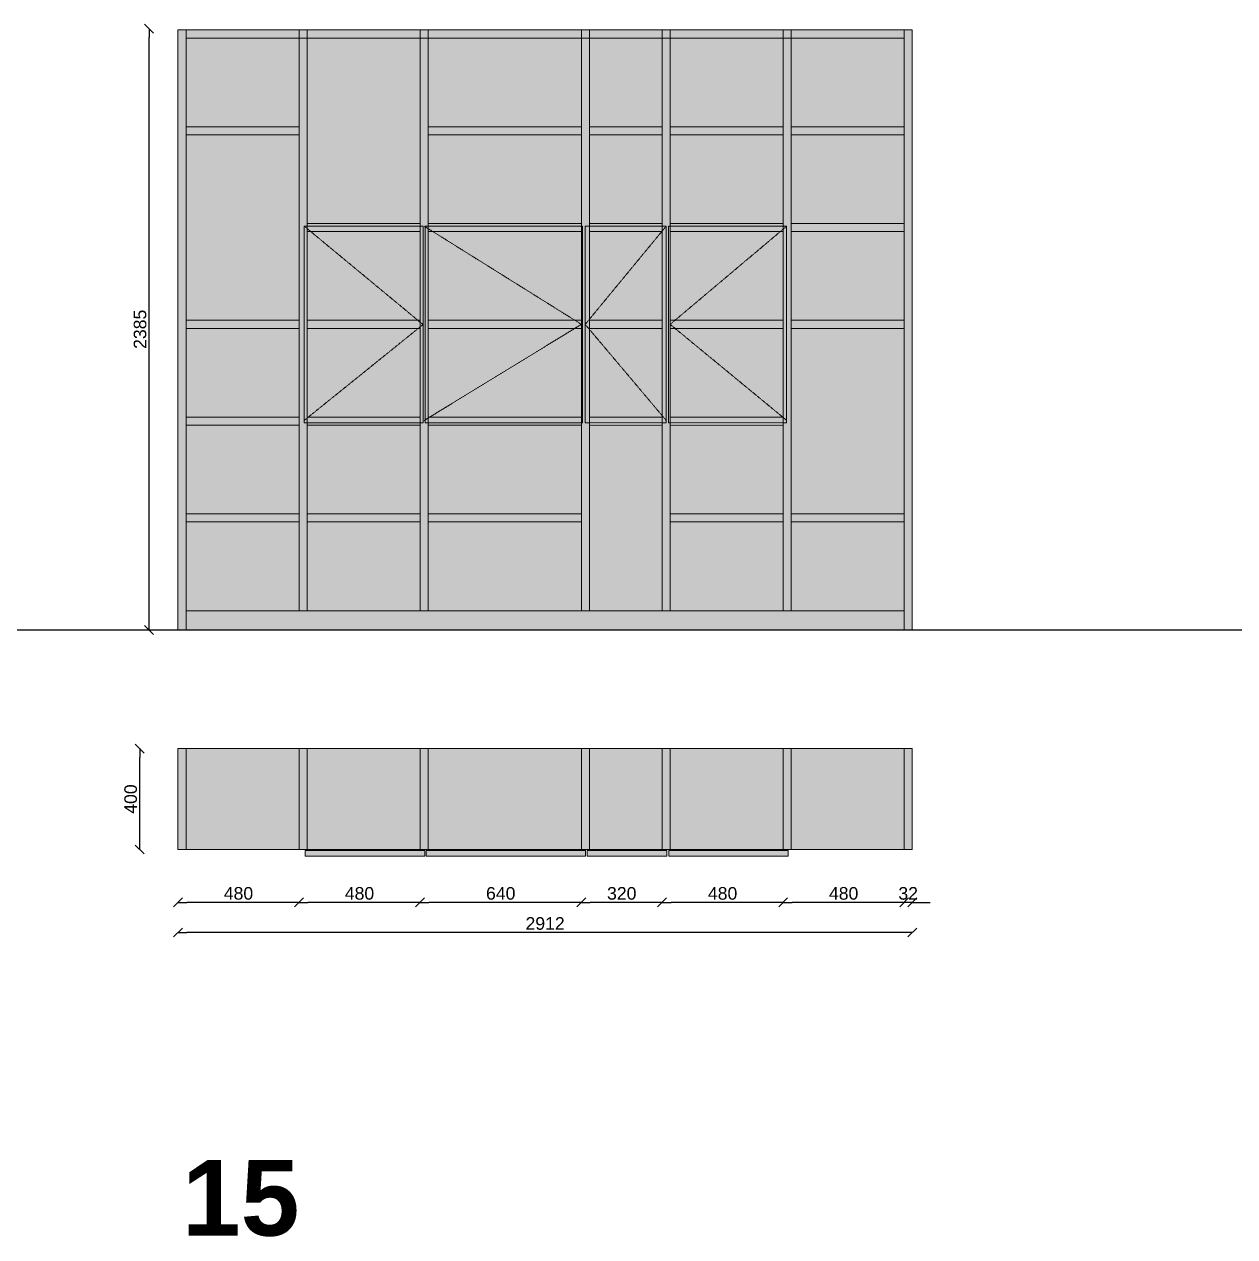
# Model space of a CAD drawing. Header units: inches. Extents: x -2150 to 187520, y -61540 to -22885.
# Drawn here: x 125914 to 130715, y -41504 to -36694 of the extents above; entities that cross this region are included whole.
import ezdxf

# ---------------------------------------------------------------- set-up
doc = ezdxf.new("R2010")
doc.units = ezdxf.units.IN
doc.header["$MEASUREMENT"] = 0
doc.linetypes.add('ISO-02 Linea a tratti', pattern=[3.81, 3.048, -0.762])
doc.layers.add('Linee arredi', color=3, linetype='Continuous', lineweight=20)
doc.layers.add('Quote', color=5, linetype='Continuous')
doc.styles.add('Arial', font='Arial.ttf')
doc.styles.add('Arial (bold)', font='Arial Bold.ttf')
doc.dimstyles.new('M&C_quote arredo', dxfattribs={"dimtxt": 50, "dimasz": 35.34668, "dimexe": 0, "dimexo": 0, "dimgap": 10, "dimtad": 1, "dimdec": 0, "dimtxsty": 'Arial', "dimblk": 'VW_SLASH', "dimcen": 0, "dimse1": 1, "dimse2": 1, "dimazin": 0, "dimtfac": 1, "dimtdec": 0, "dimtix": 1, "dimtmove": 0, "dimatfit": 0, "dimldrblk": 'VW_SLASH', "dimfxl": 0, "dimfxlon": 1, "dimfrac": 2, "dimtolj": 1, "dimarcsym": 0})

# ---------------------------------------------------------------- blocks, each defined once
blk = doc.blocks.new('VW_SLASH')
at = {"color": 0, "linetype": 'ByBlock', "lineweight": -2, "transparency": 16777216}
blk.add_line((0, 0), (-1, 0), dxfattribs=at)
at = {"color": 0, "linetype": 'Continuous', "lineweight": -2, "transparency": 16777216, "flags": 128}
blk.add_lwpolyline([(0.5, 0.5), (-0.5, -0.5)], dxfattribs=at)
blk = doc.blocks.new('*D502')
at = {"layer": 'Defpoints', "color": 0, "transparency": 16777216}
for p in [(127003.8, -39967.7), (126523.8, -40016.7), (126523.8, -40177.7)]:
    blk.add_point(p, dxfattribs=at)
at = {"layer": 'Quote', "color": 0, "lineweight": -2, "transparency": 16777216}
blk.add_line((126968.5, -40177.7), (126559.2, -40177.7), dxfattribs=at)
at = {"layer": 'Quote', "color": 0, "lineweight": -2, "transparency": 16777216, "xscale": 35.3466796875, "yscale": 35.3466796875, "zscale": 35.3466796875, "rotation": 180}
blk.add_blockref('VW_SLASH', (126523.8, -40177.7), dxfattribs=at)
at = {"layer": 'Quote', "color": 0, "lineweight": -2, "transparency": 16777216, "xscale": 35.3466796875, "yscale": 35.3466796875, "zscale": 35.3466796875}
blk.add_blockref('VW_SLASH', (127003.8, -40177.7), dxfattribs=at)
at = {"layer": 'Quote', "color": 0, "transparency": 16777216, "insert": (126763.8, -40142.2), "char_height": 50, "attachment_point": 5, "style": 'Arial'}
blk.add_mtext('\\A1;480', dxfattribs=at)
blk = doc.blocks.new('*D503')
at = {"layer": 'Defpoints', "color": 0, "transparency": 16777216}
for p in [(127003.8, -39967.7), (127483.8, -39967.7), (127003.8, -40177.7)]:
    blk.add_point(p, dxfattribs=at)
at = {"layer": 'Quote', "color": 0, "lineweight": -2, "transparency": 16777216}
blk.add_line((127448.5, -40177.7), (127039.2, -40177.7), dxfattribs=at)
at = {"layer": 'Quote', "color": 0, "lineweight": -2, "transparency": 16777216, "xscale": 35.3466796875, "yscale": 35.3466796875, "zscale": 35.3466796875, "rotation": 180}
blk.add_blockref('VW_SLASH', (127003.8, -40177.7), dxfattribs=at)
at = {"layer": 'Quote', "color": 0, "lineweight": -2, "transparency": 16777216, "xscale": 35.3466796875, "yscale": 35.3466796875, "zscale": 35.3466796875}
blk.add_blockref('VW_SLASH', (127483.8, -40177.7), dxfattribs=at)
at = {"layer": 'Quote', "color": 0, "transparency": 16777216, "insert": (127243.8, -40142.2), "char_height": 50, "attachment_point": 5, "style": 'Arial'}
blk.add_mtext('\\A1;480', dxfattribs=at)
blk = doc.blocks.new('*D504')
at = {"layer": 'Defpoints', "color": 0, "transparency": 16777216}
for p in [(127483.8, -39967.7), (128123.8, -39967.7), (127483.8, -40177.7)]:
    blk.add_point(p, dxfattribs=at)
at = {"layer": 'Quote', "color": 0, "lineweight": -2, "transparency": 16777216}
blk.add_line((128088.5, -40177.7), (127519.2, -40177.7), dxfattribs=at)
at = {"layer": 'Quote', "color": 0, "lineweight": -2, "transparency": 16777216, "xscale": 35.3466796875, "yscale": 35.3466796875, "zscale": 35.3466796875, "rotation": 180}
blk.add_blockref('VW_SLASH', (127483.8, -40177.7), dxfattribs=at)
at = {"layer": 'Quote', "color": 0, "lineweight": -2, "transparency": 16777216, "xscale": 35.3466796875, "yscale": 35.3466796875, "zscale": 35.3466796875}
blk.add_blockref('VW_SLASH', (128123.8, -40177.7), dxfattribs=at)
at = {"layer": 'Quote', "color": 0, "transparency": 16777216, "insert": (127803.8, -40142.2), "char_height": 50, "attachment_point": 5, "style": 'Arial'}
blk.add_mtext('\\A1;640', dxfattribs=at)
blk = doc.blocks.new('*D505')
at = {"layer": 'Defpoints', "color": 0, "transparency": 16777216}
for p in [(128123.8, -39967.7), (128443.8, -39967.7), (128123.8, -40177.7)]:
    blk.add_point(p, dxfattribs=at)
at = {"layer": 'Quote', "color": 0, "lineweight": -2, "transparency": 16777216}
blk.add_line((128408.5, -40177.7), (128159.2, -40177.7), dxfattribs=at)
at = {"layer": 'Quote', "color": 0, "lineweight": -2, "transparency": 16777216, "xscale": 35.3466796875, "yscale": 35.3466796875, "zscale": 35.3466796875, "rotation": 180}
blk.add_blockref('VW_SLASH', (128123.8, -40177.7), dxfattribs=at)
at = {"layer": 'Quote', "color": 0, "lineweight": -2, "transparency": 16777216, "xscale": 35.3466796875, "yscale": 35.3466796875, "zscale": 35.3466796875}
blk.add_blockref('VW_SLASH', (128443.8, -40177.7), dxfattribs=at)
at = {"layer": 'Quote', "color": 0, "transparency": 16777216, "insert": (128283.8, -40142.2), "char_height": 50, "attachment_point": 5, "style": 'Arial'}
blk.add_mtext('\\A1;320', dxfattribs=at)
blk = doc.blocks.new('*D506')
at = {"layer": 'Defpoints', "color": 0, "transparency": 16777216}
for p in [(128443.8, -39967.7), (128923.8, -39967.7), (128443.8, -40177.7)]:
    blk.add_point(p, dxfattribs=at)
at = {"layer": 'Quote', "color": 0, "lineweight": -2, "transparency": 16777216}
blk.add_line((128888.5, -40177.7), (128479.2, -40177.7), dxfattribs=at)
at = {"layer": 'Quote', "color": 0, "lineweight": -2, "transparency": 16777216, "xscale": 35.3466796875, "yscale": 35.3466796875, "zscale": 35.3466796875, "rotation": 180}
blk.add_blockref('VW_SLASH', (128443.8, -40177.7), dxfattribs=at)
at = {"layer": 'Quote', "color": 0, "lineweight": -2, "transparency": 16777216, "xscale": 35.3466796875, "yscale": 35.3466796875, "zscale": 35.3466796875}
blk.add_blockref('VW_SLASH', (128923.8, -40177.7), dxfattribs=at)
at = {"layer": 'Quote', "color": 0, "transparency": 16777216, "insert": (128683.8, -40142.2), "char_height": 50, "attachment_point": 5, "style": 'Arial'}
blk.add_mtext('\\A1;480', dxfattribs=at)
blk = doc.blocks.new('*D507')
at = {"layer": 'Defpoints', "color": 0, "transparency": 16777216}
for p in [(128923.8, -39967.7), (129403.8, -39940.7), (128923.8, -40177.7)]:
    blk.add_point(p, dxfattribs=at)
at = {"layer": 'Quote', "color": 0, "lineweight": -2, "transparency": 16777216}
blk.add_line((129368.5, -40177.7), (128959.2, -40177.7), dxfattribs=at)
at = {"layer": 'Quote', "color": 0, "lineweight": -2, "transparency": 16777216, "xscale": 35.3466796875, "yscale": 35.3466796875, "zscale": 35.3466796875, "rotation": 180}
blk.add_blockref('VW_SLASH', (128923.8, -40177.7), dxfattribs=at)
at = {"layer": 'Quote', "color": 0, "lineweight": -2, "transparency": 16777216, "xscale": 35.3466796875, "yscale": 35.3466796875, "zscale": 35.3466796875}
blk.add_blockref('VW_SLASH', (129403.8, -40177.7), dxfattribs=at)
at = {"layer": 'Quote', "color": 0, "transparency": 16777216, "insert": (129163.8, -40142.2), "char_height": 50, "attachment_point": 5, "style": 'Arial'}
blk.add_mtext('\\A1;480', dxfattribs=at)
blk = doc.blocks.new('*D508')
at = {"layer": 'Defpoints', "color": 0, "transparency": 16777216}
for p in [(129403.8, -39940.7), (129435.8, -40016.7), (129403.8, -40177.7)]:
    blk.add_point(p, dxfattribs=at)
at = {"layer": 'Quote', "color": 0, "lineweight": -2, "transparency": 16777216}
for p, q in [((129368.5, -40177.7), (129333.2, -40177.7)), ((129435.8, -40177.7), (129403.8, -40177.7)), ((129471.2, -40177.7), (129506.5, -40177.7))]:
    blk.add_line(p, q, dxfattribs=at)
at = {"layer": 'Quote', "color": 0, "lineweight": -2, "transparency": 16777216, "xscale": 35.3466796875, "yscale": 35.3466796875, "zscale": 35.3466796875}
blk.add_blockref('VW_SLASH', (129403.8, -40177.7), dxfattribs=at)
at = {"layer": 'Quote', "color": 0, "lineweight": -2, "transparency": 16777216, "xscale": 35.3466796875, "yscale": 35.3466796875, "zscale": 35.3466796875, "rotation": 180}
blk.add_blockref('VW_SLASH', (129435.8, -40177.7), dxfattribs=at)
at = {"layer": 'Quote', "color": 0, "transparency": 16777216, "insert": (129419.8, -40142.2), "char_height": 50, "attachment_point": 5, "style": 'Arial'}
blk.add_mtext('\\A1;32', dxfattribs=at)
blk = doc.blocks.new('*D509')
at = {"layer": 'Defpoints', "color": 0, "transparency": 16777216}
for p in [(126409.1, -36711.7), (126561, -36711.7), (126561, -39096.7)]:
    blk.add_point(p, dxfattribs=at)
at = {"layer": 'Quote', "color": 0, "lineweight": -2, "transparency": 16777216}
blk.add_line((126409.1, -39061.4), (126409.1, -36747.1), dxfattribs=at)
at = {"layer": 'Quote', "color": 0, "lineweight": -2, "transparency": 16777216, "xscale": 35.3466796875, "yscale": 35.3466796875, "zscale": 35.3466796875}
for p, rotation in [((126409.1, -36711.7), 90), ((126409.1, -39096.7), 270)]:
    blk.add_blockref('VW_SLASH', p, dxfattribs=dict(at, rotation=rotation))
at = {"layer": 'Quote', "color": 0, "transparency": 16777216, "insert": (126373.6, -37904.2), "char_height": 50, "attachment_point": 5, "rotation": 90, "style": 'Arial'}
blk.add_mtext('\\A1;2385', dxfattribs=at)
blk = doc.blocks.new('*D510')
at = {"layer": 'Defpoints', "color": 0, "transparency": 16777216}
for p in [(126523.8, -40007.5), (129435.8, -40016.7), (126523.8, -40297.2)]:
    blk.add_point(p, dxfattribs=at)
at = {"layer": 'Quote', "color": 0, "lineweight": -2, "transparency": 16777216}
blk.add_line((129400.5, -40297.2), (126559.2, -40297.2), dxfattribs=at)
at = {"layer": 'Quote', "color": 0, "lineweight": -2, "transparency": 16777216, "xscale": 35.3466796875, "yscale": 35.3466796875, "zscale": 35.3466796875, "rotation": 180}
blk.add_blockref('VW_SLASH', (126523.8, -40297.2), dxfattribs=at)
at = {"layer": 'Quote', "color": 0, "lineweight": -2, "transparency": 16777216, "xscale": 35.3466796875, "yscale": 35.3466796875, "zscale": 35.3466796875}
blk.add_blockref('VW_SLASH', (129435.8, -40297.2), dxfattribs=at)
at = {"layer": 'Quote', "color": 0, "transparency": 16777216, "insert": (127979.8, -40261.6), "char_height": 50, "attachment_point": 5, "style": 'Arial'}
blk.add_mtext('\\A1;2912', dxfattribs=at)
blk = doc.blocks.new('*D524')
at = {"layer": 'Defpoints', "color": 0, "transparency": 16777216}
for p in [(126371.9, -39567.7), (126523.8, -39567.7), (126523.8, -39967.7)]:
    blk.add_point(p, dxfattribs=at)
at = {"layer": 'Quote', "color": 0, "lineweight": -2, "transparency": 16777216}
blk.add_line((126371.9, -39932.4), (126371.9, -39603.1), dxfattribs=at)
at = {"layer": 'Quote', "color": 0, "lineweight": -2, "transparency": 16777216, "xscale": 35.3466796875, "yscale": 35.3466796875, "zscale": 35.3466796875}
for p, rotation in [((126371.9, -39567.7), 90), ((126371.9, -39967.7), 270)]:
    blk.add_blockref('VW_SLASH', p, dxfattribs=dict(at, rotation=rotation))
at = {"layer": 'Quote', "color": 0, "transparency": 16777216, "insert": (126336.4, -39767.7), "char_height": 50, "attachment_point": 5, "rotation": 90, "style": 'Arial'}
blk.add_mtext('\\A1;400', dxfattribs=at)

msp = doc.modelspace()

# ---------------------------------------------------------------- hatches: boundary and pattern name
at = {"layer": 'Linee arredi'}
h = msp.add_hatch(color=7, dxfattribs=at)
h.dxf.hatch_style = 1
h.paths.add_polyline_path([(126523.8, -36716.7), (126555.8, -36716.7), (126555.8, -39096.7), (126523.8, -39096.7)])
h = msp.add_hatch(color=7, dxfattribs=at)
h.dxf.hatch_style = 1
h.paths.add_polyline_path([(126555.8, -36748.7), (126555.8, -36716.7), (129403.8, -36716.7), (129403.8, -36748.7)])
h = msp.add_hatch(color=7, dxfattribs=at)
h.dxf.hatch_style = 1
h.paths.add_polyline_path([(127003.8, -36716.7), (127035.8, -36716.7), (127035.8, -39020.7), (127003.8, -39020.7)])
h = msp.add_hatch(color=7, dxfattribs=at)
h.dxf.hatch_style = 1
h.paths.add_polyline_path([(127483.8, -36716.7), (127515.8, -36716.7), (127515.8, -39020.7), (127483.8, -39020.7)])
h = msp.add_hatch(color=7, dxfattribs=at)
h.dxf.hatch_style = 1
h.paths.add_polyline_path([(128123.8, -36716.7), (128155.8, -36716.7), (128155.8, -39020.7), (128123.8, -39020.7)])
h = msp.add_hatch(color=7, dxfattribs=at)
h.dxf.hatch_style = 1
h.paths.add_polyline_path([(128443.8, -36716.7), (128475.8, -36716.7), (128475.8, -39020.7), (128443.8, -39020.7)])
h = msp.add_hatch(color=7, dxfattribs=at)
h.dxf.hatch_style = 1
h.paths.add_polyline_path([(128923.8, -36716.7), (128955.8, -36716.7), (128955.8, -39020.7), (128923.8, -39020.7)])
h = msp.add_hatch(color=7, dxfattribs=at)
h.dxf.hatch_style = 1
h.paths.add_polyline_path([(129403.8, -36716.7), (129435.8, -36716.7), (129435.8, -39096.7), (129403.8, -39096.7)])
h = msp.add_hatch(color=254, dxfattribs=at)
h.dxf.hatch_style = 1
h.paths.add_polyline_path([(127003.8, -36748.7), (126555.8, -36748.7), (126555.8, -37100.7), (127003.8, -37100.7)])
h.paths.add_polyline_path([(127003.8, -37132.7), (126555.8, -37132.7), (126555.8, -37868.6), (127003.8, -37868.6)])
h.paths.add_polyline_path([(127003.8, -37900.6), (126555.8, -37900.6), (126555.8, -38252.5), (127003.8, -38252.5)])
h.paths.add_polyline_path([(127003.8, -38284.5), (126555.8, -38284.5), (126555.8, -38636.5), (127003.8, -38636.5)])
h.paths.add_polyline_path([(127003.8, -38668.5), (126555.8, -38668.5), (126555.8, -39020.7), (127003.8, -39020.7)])
h = msp.add_hatch(color=254, dxfattribs=at)
h.dxf.hatch_style = 1
h.paths.add_polyline_path([(127483.8, -38668.5), (127035.8, -38668.5), (127035.8, -39020.7), (127483.8, -39020.7)])
h.paths.add_polyline_path([(127483.8, -38284.5), (127035.8, -38284.5), (127035.8, -38636.5), (127483.8, -38636.5)])
h.paths.add_polyline_path([(127483.8, -36748.7), (127035.8, -36748.7), (127035.8, -37484.6), (127483.8, -37484.6)])
h = msp.add_hatch(color=254, dxfattribs=at)
h.dxf.hatch_style = 1
h.paths.add_polyline_path([(128123.8, -36748.7), (127515.8, -36748.7), (127515.8, -37100.7), (128123.8, -37100.7)])
h.paths.add_polyline_path([(128123.8, -37132.7), (127515.8, -37132.7), (127515.8, -37484.6), (128123.8, -37484.6)])
h.paths.add_polyline_path([(128123.8, -38284.5), (127515.8, -38284.5), (127515.8, -38636.5), (128123.8, -38636.5)])
h.paths.add_polyline_path([(128123.8, -38668.5), (127515.8, -38668.5), (127515.8, -39020.7), (128123.8, -39020.7)])
h = msp.add_hatch(color=254, dxfattribs=at)
h.dxf.hatch_style = 1
h.paths.add_polyline_path([(128443.8, -38284.5), (128155.8, -38284.5), (128155.8, -39020.7), (128443.8, -39020.7)])
h.paths.add_polyline_path([(128443.8, -37132.7), (128155.8, -37132.7), (128155.8, -37484.6), (128443.8, -37484.6)])
h.paths.add_polyline_path([(128443.8, -36748.7), (128155.8, -36748.7), (128155.8, -37100.7), (128443.8, -37100.7)])
h = msp.add_hatch(color=254, dxfattribs=at)
h.dxf.hatch_style = 1
h.paths.add_polyline_path([(128923.8, -36748.7), (128475.8, -36748.7), (128475.8, -37100.7), (128923.8, -37100.7)])
h.paths.add_polyline_path([(128923.8, -37132.7), (128475.8, -37132.7), (128475.8, -37484.6), (128923.8, -37484.6)])
h.paths.add_polyline_path([(128923.8, -38284.5), (128475.8, -38284.5), (128475.8, -38636.5), (128923.8, -38636.5)])
h.paths.add_polyline_path([(128923.8, -38668.5), (128475.8, -38668.5), (128475.8, -39020.7), (128923.8, -39020.7)])
h = msp.add_hatch(color=254, dxfattribs=at)
h.dxf.hatch_style = 1
h.paths.add_polyline_path([(129403.8, -38668.5), (128955.8, -38668.5), (128955.8, -39020.7), (129403.8, -39020.7)])
h.paths.add_polyline_path([(129403.8, -37900.6), (128955.8, -37900.6), (128955.8, -38636.5), (129403.8, -38636.5)])
h.paths.add_polyline_path([(129403.8, -37516.6), (128955.8, -37516.6), (128955.8, -37868.6), (129403.8, -37868.6)])
h.paths.add_polyline_path([(129403.8, -37132.7), (128955.8, -37132.7), (128955.8, -37484.6), (129403.8, -37484.6)])
h.paths.add_polyline_path([(129403.8, -36748.7), (128955.8, -36748.7), (128955.8, -37100.7), (129403.8, -37100.7)])
h = msp.add_hatch(color=7, dxfattribs=at)
h.dxf.hatch_style = 1
h.paths.add_polyline_path([(126555.8, -37132.7), (126555.8, -37100.7), (127003.8, -37100.7), (127003.8, -37132.7)])
h = msp.add_hatch(color=7, dxfattribs=at)
h.dxf.hatch_style = 1
h.paths.add_polyline_path([(127515.8, -37132.7), (127515.8, -37100.7), (128123.8, -37100.7), (128123.8, -37132.7)])
h = msp.add_hatch(color=7, dxfattribs=at)
h.dxf.hatch_style = 1
h.paths.add_polyline_path([(128155.8, -37132.7), (128155.8, -37100.7), (128443.8, -37100.7), (128443.8, -37132.7)])
h = msp.add_hatch(color=7, dxfattribs=at)
h.dxf.hatch_style = 1
h.paths.add_polyline_path([(128475.8, -37132.7), (128475.8, -37100.7), (128923.8, -37100.7), (128923.8, -37132.7)])
h = msp.add_hatch(color=7, dxfattribs=at)
h.dxf.hatch_style = 1
h.paths.add_polyline_path([(128955.8, -37132.7), (128955.8, -37100.7), (129403.8, -37100.7), (129403.8, -37132.7)])
h = msp.add_hatch(color=252, dxfattribs=at)
h.dxf.hatch_style = 1
h.paths.add_polyline_path([(127024.8, -37495.4), (127495.8, -37495.4), (127495.8, -38275.4), (127024.8, -38275.4)])
h = msp.add_hatch(color=7, dxfattribs=at)
h.dxf.hatch_style = 1
h.paths.add_polyline_path([(127035.8, -37516.6), (127035.8, -37484.6), (127483.8, -37484.6), (127483.8, -37516.6)])
h = msp.add_hatch(color=252, dxfattribs=at)
h.dxf.hatch_style = 1
h.paths.add_polyline_path([(127504.8, -37495.4), (128127.8, -37495.4), (128127.8, -38275.4), (127504.8, -38275.4)])
h = msp.add_hatch(color=7, dxfattribs=at)
h.dxf.hatch_style = 1
h.paths.add_polyline_path([(127515.8, -37516.6), (127515.8, -37484.6), (128123.8, -37484.6), (128123.8, -37516.6)])
h = msp.add_hatch(color=252, dxfattribs=at)
h.dxf.hatch_style = 1
h.paths.add_polyline_path([(128138.8, -37495.4), (128459.8, -37495.4), (128459.8, -38275.4), (128138.8, -38275.4)])
h = msp.add_hatch(color=7, dxfattribs=at)
h.dxf.hatch_style = 1
h.paths.add_polyline_path([(128155.8, -37516.6), (128155.8, -37484.6), (128443.8, -37484.6), (128443.8, -37516.6)])
h = msp.add_hatch(color=252, dxfattribs=at)
h.dxf.hatch_style = 1
h.paths.add_polyline_path([(128468.8, -37495.4), (128937.8, -37495.4), (128937.8, -38275.4), (128468.8, -38275.4)])
h = msp.add_hatch(color=7, dxfattribs=at)
h.dxf.hatch_style = 1
h.paths.add_polyline_path([(128475.8, -37516.6), (128475.8, -37484.6), (128923.8, -37484.6), (128923.8, -37516.6)])
h = msp.add_hatch(color=7, dxfattribs=at)
h.dxf.hatch_style = 1
h.paths.add_polyline_path([(128955.8, -37516.6), (128955.8, -37484.6), (129403.8, -37484.6), (129403.8, -37516.6)])
h = msp.add_hatch(color=7, dxfattribs=at)
h.dxf.hatch_style = 1
h.paths.add_polyline_path([(126555.8, -37900.6), (126555.8, -37868.6), (127003.8, -37868.6), (127003.8, -37900.6)])
h = msp.add_hatch(color=7, dxfattribs=at)
h.dxf.hatch_style = 1
h.paths.add_polyline_path([(128955.8, -37900.6), (128955.8, -37868.6), (129403.8, -37868.6), (129403.8, -37900.6)])
h = msp.add_hatch(color=7, dxfattribs=at)
h.dxf.hatch_style = 1
h.paths.add_polyline_path([(126555.8, -38284.5), (126555.8, -38252.5), (127003.8, -38252.5), (127003.8, -38284.5)])
h = msp.add_hatch(color=7, dxfattribs=at)
h.dxf.hatch_style = 1
h.paths.add_polyline_path([(127035.8, -38284.5), (127035.8, -38252.5), (127483.8, -38252.5), (127483.8, -38284.5)])
h = msp.add_hatch(color=7, dxfattribs=at)
h.dxf.hatch_style = 1
h.paths.add_polyline_path([(127515.8, -38284.5), (127515.8, -38252.5), (128123.8, -38252.5), (128123.8, -38284.5)])
h = msp.add_hatch(color=7, dxfattribs=at)
h.dxf.hatch_style = 1
h.paths.add_polyline_path([(126555.8, -38668.5), (126555.8, -38636.5), (127003.8, -38636.5), (127003.8, -38668.5)])
h = msp.add_hatch(color=7, dxfattribs=at)
h.dxf.hatch_style = 1
h.paths.add_polyline_path([(127035.8, -38668.5), (127035.8, -38636.5), (127483.8, -38636.5), (127483.8, -38668.5)])
h = msp.add_hatch(color=7, dxfattribs=at)
h.dxf.hatch_style = 1
h.paths.add_polyline_path([(127515.8, -38668.5), (127515.8, -38636.5), (128123.8, -38636.5), (128123.8, -38668.5)])
h = msp.add_hatch(color=7, dxfattribs=at)
h.dxf.hatch_style = 1
h.paths.add_polyline_path([(128475.8, -38668.5), (128475.8, -38636.5), (128923.8, -38636.5), (128923.8, -38668.5)])
h = msp.add_hatch(color=7, dxfattribs=at)
h.dxf.hatch_style = 1
h.paths.add_polyline_path([(128955.8, -38668.5), (128955.8, -38636.5), (129403.8, -38636.5), (129403.8, -38668.5)])
h = msp.add_hatch(color=7, dxfattribs=at)
h.dxf.hatch_style = 1
h.paths.add_polyline_path([(126555.8, -39096.7), (126555.8, -39020.7), (129403.8, -39020.7), (129403.8, -39096.7)])
h = msp.add_hatch(color=7, dxfattribs=at)
h.dxf.hatch_style = 1
h.paths.add_polyline_path([(126555.8, -39567.7), (126523.8, -39567.7), (126523.8, -39967.7), (126555.8, -39967.7)])
h.paths.add_polyline_path([(127003.8, -39567.7), (126555.8, -39567.7), (126555.8, -39967.7), (127003.8, -39967.7)])
h.paths.add_polyline_path([(127035.8, -39567.7), (127003.8, -39567.7), (127003.8, -39967.7), (127035.8, -39967.7)])
h.paths.add_polyline_path([(127483.8, -39567.7), (127035.8, -39567.7), (127035.8, -39967.7), (127483.8, -39967.7)])
h.paths.add_polyline_path([(127515.8, -39567.7), (127483.8, -39567.7), (127483.8, -39967.7), (127515.8, -39967.7)])
h.paths.add_polyline_path([(128123.8, -39567.7), (127515.8, -39567.7), (127515.8, -39967.7), (128123.8, -39967.7)])
h.paths.add_polyline_path([(128155.8, -39567.7), (128123.8, -39567.7), (128123.8, -39967.7), (128155.8, -39967.7)])
h.paths.add_polyline_path([(128443.8, -39567.7), (128155.8, -39567.7), (128155.8, -39967.7), (128443.8, -39967.7)])
h.paths.add_polyline_path([(128475.8, -39567.7), (128443.8, -39567.7), (128443.8, -39967.7), (128475.8, -39967.7)])
h.paths.add_polyline_path([(128923.8, -39567.7), (128475.8, -39567.7), (128475.8, -39967.7), (128923.8, -39967.7)])
h.paths.add_polyline_path([(128955.8, -39567.7), (128923.8, -39567.7), (128923.8, -39967.7), (128955.8, -39967.7)])
h.paths.add_polyline_path([(129403.8, -39567.7), (128955.8, -39567.7), (128955.8, -39967.7), (129403.8, -39967.7)])
h.paths.add_polyline_path([(129435.8, -39567.7), (129403.8, -39567.7), (129403.8, -39967.7), (129435.8, -39967.7)])
h = msp.add_hatch(color=252, dxfattribs=at)
h.dxf.hatch_style = 1
h.paths.add_polyline_path([(127502.4, -39971.7), (127028.7, -39971.7), (127028.7, -39993.7), (127502.4, -39993.7)])
h.paths.add_polyline_path([(128139.8, -39971.7), (127507.7, -39971.7), (127507.7, -39993.7), (128139.8, -39993.7)])
h.paths.add_polyline_path([(128462.8, -39971.7), (128146.2, -39971.7), (128146.2, -39993.7), (128462.8, -39993.7)])
h.paths.add_polyline_path([(128944.3, -39971.7), (128470.6, -39971.7), (128470.6, -39993.7), (128944.3, -39993.7)])

# ---------------------------------------------------------------- linework, layer by layer
msp.add_line((108413.6, -39096.7), (187520.4, -39096.7))
at = {"layer": 'Linee arredi', "linetype": 'Continuous', "lineweight": 15, "transparency": 33554687, "flags": 128}
for points in [[(126523.8, -36716.7), (126555.8, -36716.7), (126555.8, -39096.7), (126523.8, -39096.7)], [(126555.8, -36748.7), (126555.8, -36716.7), (129403.8, -36716.7), (129403.8, -36748.7)], [(127003.8, -36716.7), (127035.8, -36716.7), (127035.8, -39020.7), (127003.8, -39020.7)], [(127483.8, -36716.7), (127515.8, -36716.7), (127515.8, -39020.7), (127483.8, -39020.7)], [(128123.8, -36716.7), (128155.8, -36716.7), (128155.8, -39020.7), (128123.8, -39020.7)], [(128443.8, -36716.7), (128475.8, -36716.7), (128475.8, -39020.7), (128443.8, -39020.7)], [(128923.8, -36716.7), (128955.8, -36716.7), (128955.8, -39020.7), (128923.8, -39020.7)], [(129403.8, -36716.7), (129435.8, -36716.7), (129435.8, -39096.7), (129403.8, -39096.7)], [(126555.8, -37132.7), (126555.8, -37100.7), (127003.8, -37100.7), (127003.8, -37132.7)], [(127515.8, -37132.7), (127515.8, -37100.7), (128123.8, -37100.7), (128123.8, -37132.7)], [(128155.8, -37132.7), (128155.8, -37100.7), (128443.8, -37100.7), (128443.8, -37132.7)], [(128475.8, -37132.7), (128475.8, -37100.7), (128923.8, -37100.7), (128923.8, -37132.7)], [(128955.8, -37132.7), (128955.8, -37100.7), (129403.8, -37100.7), (129403.8, -37132.7)], [(127024.8, -37495.4), (127495.8, -37495.4), (127495.8, -38275.4), (127024.8, -38275.4)], [(127035.8, -37516.6), (127035.8, -37484.6), (127483.8, -37484.6), (127483.8, -37516.6)], [(127504.8, -37495.4), (128127.8, -37495.4), (128127.8, -38275.4), (127504.8, -38275.4)], [(127515.8, -37516.6), (127515.8, -37484.6), (128123.8, -37484.6), (128123.8, -37516.6)], [(128138.8, -37495.4), (128459.8, -37495.4), (128459.8, -38275.4), (128138.8, -38275.4)], [(128155.8, -37516.6), (128155.8, -37484.6), (128443.8, -37484.6), (128443.8, -37516.6)], [(128468.8, -37495.4), (128937.8, -37495.4), (128937.8, -38275.4), (128468.8, -38275.4)], [(128475.8, -37516.6), (128475.8, -37484.6), (128923.8, -37484.6), (128923.8, -37516.6)], [(128955.8, -37516.6), (128955.8, -37484.6), (129403.8, -37484.6), (129403.8, -37516.6)], [(126555.8, -37900.6), (126555.8, -37868.6), (127003.8, -37868.6), (127003.8, -37900.6)], [(128955.8, -37900.6), (128955.8, -37868.6), (129403.8, -37868.6), (129403.8, -37900.6)], [(126555.8, -38284.5), (126555.8, -38252.5), (127003.8, -38252.5), (127003.8, -38284.5)], [(127035.8, -38284.5), (127035.8, -38252.5), (127483.8, -38252.5), (127483.8, -38284.5)], [(127515.8, -38284.5), (127515.8, -38252.5), (128123.8, -38252.5), (128123.8, -38284.5)], [(128155.8, -38284.5), (128155.8, -38252.5), (128443.8, -38252.5), (128443.8, -38284.5)], [(128475.8, -38284.5), (128475.8, -38252.5), (128923.8, -38252.5), (128923.8, -38284.5)], [(126555.8, -38668.5), (126555.8, -38636.5), (127003.8, -38636.5), (127003.8, -38668.5)], [(127035.8, -38668.5), (127035.8, -38636.5), (127483.8, -38636.5), (127483.8, -38668.5)], [(127515.8, -38668.5), (127515.8, -38636.5), (128123.8, -38636.5), (128123.8, -38668.5)], [(128475.8, -38668.5), (128475.8, -38636.5), (128923.8, -38636.5), (128923.8, -38668.5)], [(128955.8, -38668.5), (128955.8, -38636.5), (129403.8, -38636.5), (129403.8, -38668.5)], [(126555.8, -39096.7), (126555.8, -39020.7), (129403.8, -39020.7), (129403.8, -39096.7)], [(126523.8, -39567.7), (126555.8, -39567.7), (126555.8, -39967.7), (126523.8, -39967.7)], [(126555.8, -39567.7), (127003.8, -39567.7), (127003.8, -39967.7), (126555.8, -39967.7)], [(127003.8, -39567.7), (127035.8, -39567.7), (127035.8, -39967.7), (127003.8, -39967.7)], [(127035.8, -39567.7), (127483.8, -39567.7), (127483.8, -39967.7), (127035.8, -39967.7)], [(127483.8, -39567.7), (127515.8, -39567.7), (127515.8, -39967.7), (127483.8, -39967.7)], [(127515.8, -39567.7), (128123.8, -39567.7), (128123.8, -39967.7), (127515.8, -39967.7)], [(128123.8, -39567.7), (128155.8, -39567.7), (128155.8, -39967.7), (128123.8, -39967.7)], [(128155.8, -39567.7), (128443.8, -39567.7), (128443.8, -39967.7), (128155.8, -39967.7)], [(128443.8, -39567.7), (128475.8, -39567.7), (128475.8, -39967.7), (128443.8, -39967.7)], [(128475.8, -39567.7), (128923.8, -39567.7), (128923.8, -39967.7), (128475.8, -39967.7)], [(128923.8, -39567.7), (128955.8, -39567.7), (128955.8, -39967.7), (128923.8, -39967.7)], [(128955.8, -39567.7), (129403.8, -39567.7), (129403.8, -39967.7), (128955.8, -39967.7)], [(129403.8, -39567.7), (129435.8, -39567.7), (129435.8, -39967.7), (129403.8, -39967.7)], [(127502.4, -39971.7), (127028.7, -39971.7), (127028.7, -39993.7), (127502.4, -39993.7)], [(128139.8, -39971.7), (127507.7, -39971.7), (127507.7, -39993.7), (128139.8, -39993.7)], [(128146.2, -39971.7), (128462.8, -39971.7), (128462.8, -39993.7), (128146.2, -39993.7)], [(128470.6, -39971.7), (128944.3, -39971.7), (128944.3, -39993.7), (128470.6, -39993.7)]]:
    msp.add_lwpolyline(points, close=True, dxfattribs=at)
at = {"layer": 'Linee arredi', "linetype": 'ISO-02 Linea a tratti', "lineweight": 5, "transparency": 33554687, "flags": 128}
for points in [[(127024.8, -37495.4), (127495.8, -37885.4), (127024.8, -38265.4)], [(127500.8, -37495.4), (128123.8, -37884.6), (127500.8, -38265.4)], [(128459.8, -38265.4), (128138.8, -37884.6), (128459.8, -37495.4)], [(128937.8, -38265.4), (128475.8, -37884.6), (128937.8, -37495.4)]]:
    msp.add_lwpolyline(points, dxfattribs=at)
at = {"layer": 'Linee arredi', "linetype": 'Continuous', "transparency": 33554687, "flags": 128}
for points in [[(127035.8, -37900.6), (127035.8, -37868.6), (127483.8, -37868.6), (127483.8, -37900.6)], [(127515.8, -37900.6), (127515.8, -37868.6), (128123.8, -37868.6), (128123.8, -37900.6)], [(128155.8, -37900.6), (128155.8, -37868.6), (128443.8, -37868.6), (128443.8, -37900.6)], [(128475.8, -37900.6), (128475.8, -37868.6), (128923.8, -37868.6), (128923.8, -37900.6)]]:
    msp.add_lwpolyline(points, close=True, dxfattribs=at)

# ---------------------------------------------------------------- texts
at = {"layer": 'Linee arredi', "transparency": 33554687, "insert": (126539.6, -41504), "char_height": 300, "attachment_point": 7, "line_spacing_factor": 1.006858, "style": 'Arial (bold)'}
msp.add_mtext('15', dxfattribs=at)

# ---------------------------------------------------------------- dimensions: what is measured, and where the dimension line sits
at = {"layer": 'Quote', "color": 7}
for base, p1, p2, picture, middle in [((126409.1, -36711.7), (126561, -39096.7), (126561, -36711.7), '*D509', (126373.6, -37904.2)), ((126371.9, -39567.7), (126523.8, -39967.7), (126523.8, -39567.7), '*D524', (126336.4, -39767.7))]:
    dim = msp.add_linear_dim(base=base, p1=p1, p2=p2, angle=270, dimstyle='M&C_quote arredo', override={"dimpost": '<>', "dimtmove": 1}, dxfattribs=at)
    dim.commit()
    dim.dimension.update_dxf_attribs({"geometry": picture, "text_midpoint": middle})
for base, p1, p2, picture, middle in [((126523.8, -40177.7), (127003.8, -39967.7), (126523.8, -40016.7), '*D502', (126763.8, -40142.2)), ((127003.8, -40177.7), (127483.8, -39967.7), (127003.8, -39967.7), '*D503', (127243.8, -40142.2)), ((127483.8, -40177.7), (128123.8, -39967.7), (127483.8, -39967.7), '*D504', (127803.8, -40142.2)), ((128123.8, -40177.7), (128443.8, -39967.7), (128123.8, -39967.7), '*D505', (128283.8, -40142.2)), ((128443.8, -40177.7), (128923.8, -39967.7), (128443.8, -39967.7), '*D506', (128683.8, -40142.2)), ((128923.8, -40177.7), (129403.8, -39940.7), (128923.8, -39967.7), '*D507', (129163.8, -40142.2)), ((129403.8, -40177.7), (129435.8, -40016.7), (129403.8, -39940.7), '*D508', (129419.8, -40142.2)), ((126523.8, -40297.2), (129435.8, -40016.7), (126523.8, -40007.5), '*D510', (127979.8, -40261.6))]:
    dim = msp.add_linear_dim(base=base, p1=p1, p2=p2, dimstyle='M&C_quote arredo', override={"dimpost": '<>', "dimtmove": 1}, dxfattribs=at)
    dim.commit()
    dim.dimension.update_dxf_attribs({"geometry": picture, "text_midpoint": middle})

doc.saveas('drawing.dxf')
